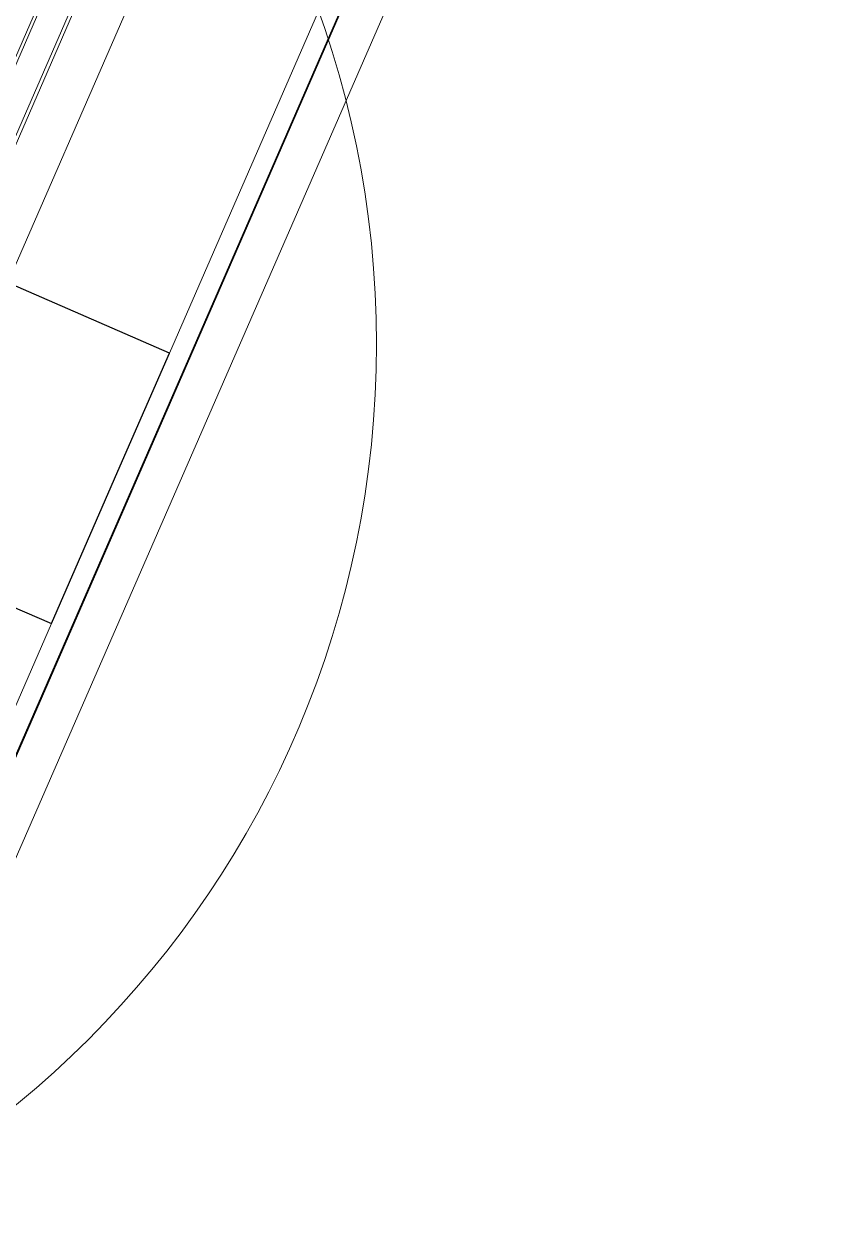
# Model space of a CAD drawing. Header units: millimetres. Extents: x -37281 to 954596, y -59787 to 956680.
# Drawn here: x 872657 to 873073, y -9108 to -8505 of the extents above; entities that cross this region are included whole.
import ezdxf
from ezdxf.enums import TextEntityAlignment as Align

# ---------------------------------------------------------------- set-up
doc = ezdxf.new("R2010")
doc.units = ezdxf.units.MM
doc.header["$MEASUREMENT"] = 0
for name, color, linetype, lineweight in [('0_Pen_No__2', 8, 'Continuous', 15), ('New_A-25-M_Curtain_Wall_Pen_No__90', 8, 'Continuous', 20), ('New_A-25-M_Wall_Ext_Pen_No__87', 8, 'Continuous', 20), ('New_ArchiCAD Windows_Pen_No__3', 7, 'Continuous', 18)]:
    doc.layers.add(name, color=color, linetype=linetype, lineweight=lineweight)
for name, color, linetype, lineweight, true_color in [('0_Pen_No__40', 7, 'Continuous', 35, 0x2a2a2a), ('A-15-MG_Structural_Grid_Pen_No__163', 7, 'Continuous', 0, 0x750077), ('New_ArchiCAD Windows_Pen_No__23', 7, 'Continuous', 30, 0x2a2a2a)]:
    doc.layers.add(name, color=color, linetype=linetype, lineweight=lineweight, true_color=true_color)
for name, color, linetype in [('A-15-MG_Structural_Grid', 7, 'Continuous'), ('New_A-25-M_Curtain_Wall', 7, 'Continuous'), ('New_A-25-M_Wall_Ext', 7, 'Continuous'), ('New_ArchiCAD Windows', 7, 'Continuous')]:
    doc.layers.add(name, color=color, linetype=linetype)
doc.styles.add('GENERATED_STYLE_4', font='')
doc.styles.get('GENERATED_STYLE_4').set_extended_font_data('Swis721 BT')

# ---------------------------------------------------------------- blocks, each defined once
blk = doc.blocks.new('Wall_243_2', base_point=(874395.1, -4631.3))
at = {"layer": 'New_A-25-M_Wall_Ext_Pen_No__87', "linetype": 'Continuous', "flags": 128}
blk.add_lwpolyline([(866536.64, -22653.24), (874395.1, -4631.3)], dxfattribs=at)
blk = doc.blocks.new('Triple Window 19_2')
at = {"layer": 'New_ArchiCAD Windows_Pen_No__23', "linetype": 'Continuous'}
for p, q in [((662.5, -190), (662.5, 0)), ((812.5, 0), (812.5, -190)), ((725, -190), (662.5, -190)), ((812.5, -190), (725, -190))]:
    blk.add_line(p, q, dxfattribs=at)
at = {"layer": 'New_ArchiCAD Windows_Pen_No__3', "linetype": 'Continuous'}
for p, q in [((662.5, -190), (-182, -190)), ((1100, -190), (812.5, -190)), ((-1175, -200), (1175, -200))]:
    blk.add_line(p, q, dxfattribs=at)
blk = doc.blocks.new('Wall_353_2', base_point=(874468.42, -4712.54))
at = {"layer": 'New_ArchiCAD Windows', "color": 251, "linetype": 'Continuous', "lineweight": 20, "true_color": 0x606060, "xscale": -1, "zscale": 1000, "rotation": 66.44041158399281}
blk.add_blockref('Triple Window 19_2', (872821.46, -7989.17), dxfattribs=at)
blk = doc.blocks.new('Standard grid marker')
at = {"layer": 'A-15-MG_Structural_Grid_Pen_No__163', "linetype": 'Continuous'}
blk.add_circle((31225.95, 0), 500, dxfattribs=at)
at = {"layer": 'A-15-MG_Structural_Grid_Pen_No__163', "style": 'GENERATED_STYLE_4'}
for tag, p in [('AC_MarkerText_1_0', (-500, 41.18)), ('AC_MarkerText_1_1', (31225.95, 41.18))]:
    blk.add_attdef(tag, text='', height=350, rotation=90, dxfattribs=at).set_placement(p, align=Align.MIDDLE_CENTER)
blk = doc.blocks.new('Beam_8_2', base_point=(874303.43, -4591.33))
at = {"layer": 'New_A-25-M_Curtain_Wall_Pen_No__90', "linetype": 'Continuous'}
blk.add_line((874505.7, -4679.52), (866647.24, -22701.46), dxfattribs=at)

msp = doc.modelspace()

# ---------------------------------------------------------------- linework, layer by layer
at = {"layer": '0_Pen_No__2', "linetype": 'Continuous', "flags": 128}
for points in [[(872667.96, -8490.88, 0.112281), (872667.7, -8491.23), (872633.06, -8570.67, 0.112281), (872632.97, -8571.11, -0.112281), (872632.8, -8572), (872631.07, -8575.99), (872643.62, -8581.46), (872644.62, -8579.17), (872645.08, -8579.37), (872682.25, -8494.12), (872681.8, -8493.92), (872682.79, -8491.63), (872671.11, -8486.54)], [(872632.28, -8568.45), (872665.54, -8492.18, 0.414214)]]:
    msp.add_lwpolyline(points, format="xyb", dxfattribs=at)
msp.add_lwpolyline([(872687.21, -8487.01), (872643.24, -8587.84)], dxfattribs=at)
at = {"layer": '0_Pen_No__40', "linetype": 'Continuous'}
msp.add_line((874037.86, -5700.74), (866899.19, -22071.98), dxfattribs=at)

# ---------------------------------------------------------------- block references
at = {"layer": 'A-15-MG_Structural_Grid', "color": 8, "linetype": 'Continuous', "lineweight": 15, "zscale": 1000, "rotation": 246.440411583993}
msp.add_blockref('Standard grid marker', (884817.18, 19955.36), dxfattribs=at)
at = {"layer": 'New_A-25-M_Curtain_Wall', "color": 8, "lineweight": 20}
msp.add_blockref('Beam_8_2', (874303.43, -4591.33), dxfattribs=at)
at = {"layer": 'New_A-25-M_Wall_Ext', "color": 250, "lineweight": 50, "true_color": 0x2a2a2a}
for name, p in [('Wall_353_2', (874468.42, -4712.54)), ('Wall_243_2', (874395.1, -4631.3))]:
    msp.add_blockref(name, p, dxfattribs=at)

doc.saveas('drawing.dxf')
